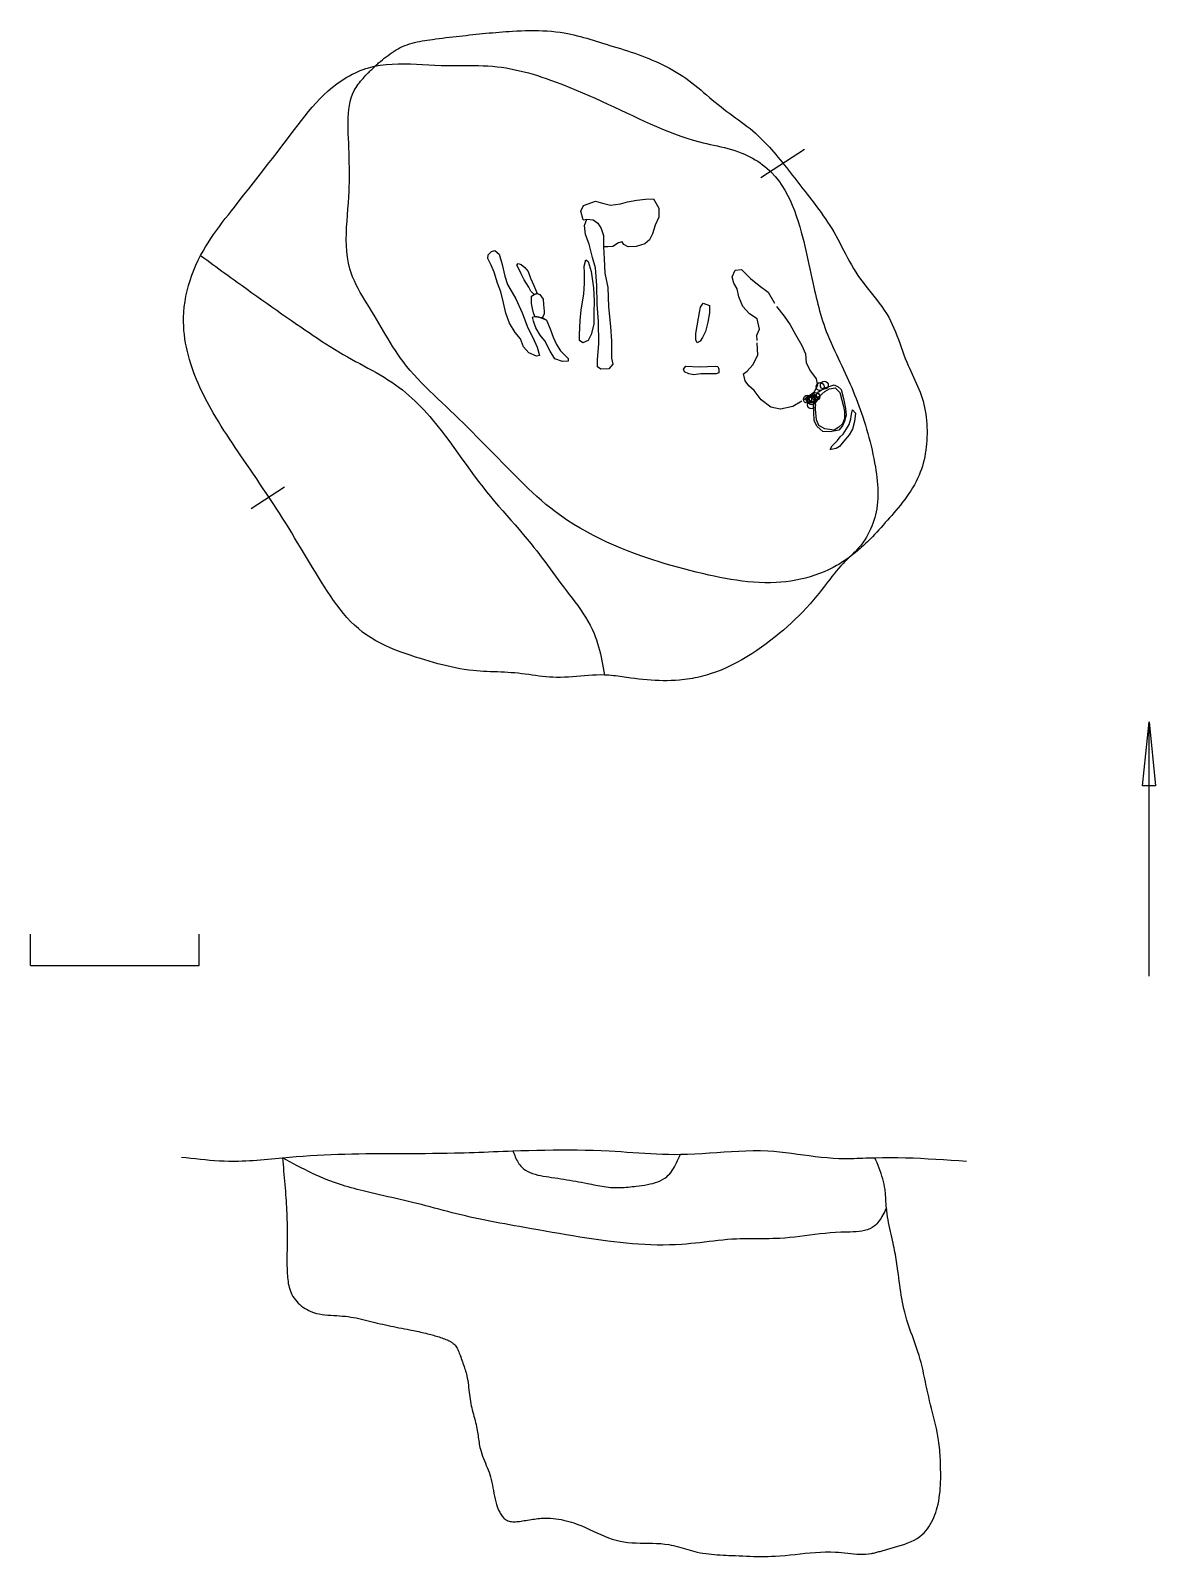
# Model space of a CAD drawing. Extents: x 15.3 to 60.1, y -17.3 to 43.4.
import ezdxf

# ---------------------------------------------------------------- set-up
doc = ezdxf.new("R2010")
doc.units = 0
doc.linetypes.add('DASHED', pattern=[0.75, 0.5, -0.25])
doc.linetypes.add('HIDDEN', pattern=[0.375, 0.25, -0.125])
doc.layers.add('LAYER1', color=7, linetype='CONTINUOUS')

msp = doc.modelspace()

# ---------------------------------------------------------------- linework, layer by layer
at = {"layer": 'LAYER1', "color": 7, "linetype": 'HIDDEN'}
msp.add_lwpolyline([(29.1952, 42.1458), (29.271, 42.2077), (29.3469, 42.2693), (29.423, 42.3303), (29.4997, 42.3903), (29.5769, 42.4491), (29.6549, 42.5062), (29.7337, 42.5615), (29.8136, 42.6145), (29.8947, 42.665), (29.9771, 42.7127), (30.061, 42.7571), (30.1465, 42.7981), (30.2395, 42.8377), (30.3344, 42.8733), (30.4309, 42.9052), (30.5288, 42.9338), (30.628, 42.9594), (30.7284, 42.9824), (30.8295, 43.0031), (30.9314, 43.0218), (31.0339, 43.0388), (31.1366, 43.0546), (31.2395, 43.0693), (31.3424, 43.0835), (31.4772, 43.1015), (31.6116, 43.1191), (31.7458, 43.1362), (31.8796, 43.1529), (32.0133, 43.1692), (32.1467, 43.1851), (32.28, 43.2006), (32.4133, 43.2158), (32.5464, 43.2307), (32.6796, 43.2453), (32.8127, 43.2596), (32.946, 43.2737), (33.0766, 43.2873), (33.2074, 43.3007), (33.3383, 43.3137), (33.4693, 43.3264), (33.6004, 43.3387), (33.7317, 43.3505), (33.8631, 43.3619), (33.9946, 43.3727), (34.1263, 43.3829), (34.2582, 43.3925), (34.3902, 43.4014), (34.5224, 43.4096), (34.6953, 43.4191), (34.8684, 43.4269), (35.0416, 43.4327), (35.2147, 43.4362), (35.3878, 43.4371), (35.5607, 43.435), (35.7332, 43.4296), (35.9054, 43.4206), (36.0771, 43.4076), (36.2481, 43.3904), (36.4185, 43.3685), (36.588, 43.3417), (36.7167, 43.3178), (36.8449, 43.2911), (36.9727, 43.262), (37.1, 43.2306), (37.227, 43.1973), (37.3538, 43.1624), (37.4802, 43.1261), (37.6064, 43.0887), (37.7325, 43.0505), (37.8584, 43.0118), (37.9843, 42.9729), (38.1101, 42.934), (38.2528, 42.8902), (38.3955, 42.8466), (38.538, 42.8031), (38.6805, 42.7593), (38.8227, 42.7152), (38.9647, 42.6704), (39.1064, 42.6248), (39.2477, 42.5781), (39.3887, 42.5302), (39.5292, 42.4808), (39.6693, 42.4297), (39.8088, 42.3768), (39.9505, 42.3207), (40.0914, 42.2622), (40.2314, 42.2015), (40.3704, 42.1383), (40.5081, 42.0725), (40.6445, 42.0042), (40.7794, 41.9331), (40.9126, 41.8593), (41.044, 41.7825), (41.1735, 41.7029), (41.3009, 41.6201), (41.426, 41.5342), (41.5476, 41.4461), (41.6672, 41.3552), (41.7851, 41.2621), (41.9017, 41.167), (42.0172, 41.0706), (42.1321, 40.9732), (42.2466, 40.8753), (42.3611, 40.7772), (42.4759, 40.6795), (42.5914, 40.5825), (42.7079, 40.4868), (42.8257, 40.3927), (42.9398, 40.3046), (43.055, 40.218), (43.171, 40.1325), (43.2876, 40.0477), (43.4044, 39.9632), (43.521, 39.8785), (43.6371, 39.7934), (43.7523, 39.7074), (43.8664, 39.6201), (43.979, 39.5311), (44.0897, 39.4399), (44.1983, 39.3463), (44.2948, 39.2588), (44.3893, 39.1691), (44.4821, 39.0774), (44.5732, 38.9839), (44.6627, 38.8886), (44.7509, 38.792), (44.8378, 38.694), (44.9236, 38.5949), (45.0084, 38.4949), (45.0923, 38.3941), (45.1756, 38.2928), (45.2583, 38.1912), (45.3426, 38.0868), (45.4264, 37.9822), (45.5099, 37.8774), (45.593, 37.7724), (45.6759, 37.6673), (45.7585, 37.562), (45.8408, 37.4566), (45.9229, 37.351), (46.0049, 37.2453), (46.0868, 37.1394), (46.1686, 37.0334), (46.2503, 36.9273), (46.3441, 36.8054), (46.4376, 36.6832), (46.5306, 36.5606), (46.623, 36.4375), (46.7144, 36.3137), (46.8048, 36.1892), (46.8937, 36.0637), (46.9811, 35.9373), (47.0667, 35.8097), (47.1502, 35.6809), (47.2315, 35.5506), (47.3103, 35.4189), (47.3925, 35.275), (47.4721, 35.1296), (47.5499, 34.9831), (47.6266, 34.8358), (47.7027, 34.6883), (47.7789, 34.5408), (47.8558, 34.3938), (47.9342, 34.2476), (48.0147, 34.1027), (48.098, 33.9594), (48.1846, 33.8182), (48.2752, 33.6794), (48.3738, 33.5384), (48.4763, 33.4), (48.5819, 33.2633), (48.6894, 33.128), (48.7979, 32.9934), (48.9063, 32.8588), (49.0137, 32.7239), (49.1189, 32.5878), (49.221, 32.4501), (49.3189, 32.3102), (49.4117, 32.1675), (49.4983, 32.0214), (49.5733, 31.8809), (49.6427, 31.7373), (49.7075, 31.5911), (49.7685, 31.4426), (49.8265, 31.2924), (49.8823, 31.1409), (49.9367, 30.9884), (49.9907, 30.8355), (50.0451, 30.6825), (50.1006, 30.5299), (50.1581, 30.3781), (50.2185, 30.2276), (50.2695, 30.1078), (50.3223, 29.9889), (50.3764, 29.8706), (50.4312, 29.7528), (50.4862, 29.6352), (50.5409, 29.5176), (50.5946, 29.3999), (50.6468, 29.2817), (50.6971, 29.1629), (50.7447, 29.0433), (50.7892, 28.9226), (50.8301, 28.8007), (50.867, 28.6766), (50.8997, 28.5512), (50.9284, 28.4246), (50.9531, 28.2969), (50.974, 28.1683), (50.9911, 28.0387), (51.0045, 27.9085), (51.0144, 27.7777), (51.0208, 27.6465), (51.0239, 27.515), (51.0237, 27.3832), (51.0203, 27.2514), (51.014, 27.1203), (51.0044, 26.9894), (50.9916, 26.859), (50.9754, 26.7291), (50.9557, 26.5999), (50.9323, 26.4716), (50.9051, 26.3443), (50.874, 26.2183), (50.8388, 26.0936), (50.7995, 25.9704), (50.7558, 25.849), (50.7078, 25.7294), (50.6509, 25.6025), (50.589, 25.4778), (50.5226, 25.3553), (50.452, 25.2348), (50.3777, 25.1161), (50.3, 24.9993), (50.2192, 24.8842), (50.1358, 24.7706), (50.0502, 24.6584), (49.9627, 24.5476), (49.8737, 24.4381), (49.7837, 24.3296), (49.7008, 24.2315), (49.6174, 24.1342), (49.5335, 24.0376), (49.4492, 23.9417), (49.3645, 23.8463), (49.2794, 23.7513), (49.194, 23.6568), (49.1084, 23.5626), (49.0226, 23.4688), (48.9366, 23.3751), (48.8505, 23.2815), (48.7644, 23.1881)], dxfattribs=at)
at = {"layer": 'LAYER1', "color": 7, "linetype": 'CONTINUOUS'}
for points in [[(48.4791, 23.0658), (48.4231, 22.9895), (48.3639, 22.9154), (48.302, 22.843), (48.2377, 22.7721), (48.1716, 22.7023), (48.104, 22.6335), (48.0353, 22.5653), (47.966, 22.4974), (47.8964, 22.4295), (47.8271, 22.3614), (47.7585, 22.2927), (47.6908, 22.2232), (47.5959, 22.1213), (47.5036, 22.0173), (47.4137, 21.9116), (47.3257, 21.8045), (47.2392, 21.6963), (47.1539, 21.5872), (47.0693, 21.4776), (46.9851, 21.3678), (46.9009, 21.258), (46.8163, 21.1486), (46.731, 21.0399), (46.6444, 20.9322), (46.5089, 20.7694), (46.3699, 20.6096), (46.2275, 20.4527), (46.0817, 20.2986), (45.9328, 20.1474), (45.7808, 19.999), (45.6257, 19.8533), (45.4679, 19.7104), (45.3072, 19.5702), (45.1439, 19.4327), (44.9781, 19.2978), (44.8098, 19.1655), (44.6243, 19.0247), (44.436, 18.8875), (44.2448, 18.7543), (44.0508, 18.6257), (43.8539, 18.5021), (43.654, 18.384), (43.4512, 18.272), (43.2453, 18.1665), (43.0364, 18.0681), (42.8244, 17.9772), (42.6092, 17.8944), (42.3908, 17.8201), (42.2914, 17.7896), (42.1914, 17.7609), (42.0908, 17.734), (41.9896, 17.709), (41.8881, 17.6858), (41.786, 17.6645), (41.6837, 17.645), (41.581, 17.6274), (41.478, 17.6117), (41.3747, 17.5978), (41.2713, 17.5857), (41.1678, 17.5755), (41.0072, 17.5634), (40.8465, 17.5555), (40.6856, 17.5515), (40.5246, 17.5514), (40.3636, 17.5547), (40.2025, 17.5614), (40.0414, 17.5711), (39.8805, 17.5836), (39.7196, 17.5987), (39.5589, 17.6161), (39.3983, 17.6356), (39.238, 17.6571), (39.1507, 17.6694), (39.0634, 17.682), (38.9762, 17.6948), (38.8891, 17.7074), (38.8019, 17.7196), (38.7148, 17.7314), (38.6277, 17.7424), (38.5406, 17.7524), (38.4534, 17.7614), (38.3662, 17.769), (38.2789, 17.7751), (38.1916, 17.7794), (38.0324, 17.7825), (37.873, 17.7801), (37.7134, 17.7734), (37.5536, 17.7633), (37.3937, 17.7508), (37.2338, 17.737), (37.0739, 17.7229), (36.914, 17.7096), (36.7542, 17.698), (36.5944, 17.6893), (36.4348, 17.6843), (36.2755, 17.6842), (36.1371, 17.6887), (35.9989, 17.697), (35.8608, 17.7085), (35.7228, 17.7227), (35.5848, 17.739), (35.4469, 17.7567), (35.3089, 17.7753), (35.1709, 17.7943), (35.0327, 17.8129), (34.8945, 17.8306), (34.7561, 17.8468), (34.6175, 17.8609), (34.4793, 17.8725), (34.3409, 17.8819), (34.2024, 17.8895), (34.0638, 17.8959), (33.9252, 17.9014), (33.7867, 17.9066), (33.6483, 17.9119), (33.51, 17.9178), (33.372, 17.9247), (33.2342, 17.933), (33.0967, 17.9433), (32.9596, 17.956), (32.7829, 17.9765), (32.607, 18.0015), (32.4316, 18.0307), (32.2566, 18.0637), (32.0821, 18.1003), (31.908, 18.1402), (31.7342, 18.1831), (31.5605, 18.2287), (31.387, 18.2766), (31.2136, 18.3266), (31.0402, 18.3784), (30.8667, 18.4317), (30.6612, 18.4964), (30.4561, 18.5635), (30.252, 18.6334), (30.0495, 18.7067), (29.8491, 18.7842), (29.6515, 18.8663), (29.4572, 18.9538), (29.2669, 19.0471), (29.0811, 19.147), (28.9003, 19.2539), (28.7253, 19.3686), (28.5565, 19.4917), (28.3927, 19.6248), (28.2356, 19.7664), (28.0845, 19.9155), (27.9391, 20.0715), (27.7989, 20.2336), (27.6634, 20.4011), (27.5323, 20.5731), (27.405, 20.749), (27.2812, 20.928), (27.1603, 21.1092), (27.042, 21.2921), (26.9257, 21.4758), (26.803, 21.6726), (26.682, 21.8695), (26.5622, 22.0664), (26.4435, 22.2631), (26.3256, 22.4597), (26.2081, 22.6561), (26.0909, 22.8522), (25.9737, 23.048), (25.8561, 23.2434), (25.738, 23.4383), (25.6189, 23.6328), (25.4988, 23.8268), (25.3749, 24.024), (25.2497, 24.2205), (25.1232, 24.4166), (24.9956, 24.6122), (24.8671, 24.8073), (24.7376, 25.002), (24.6075, 25.1963), (24.4767, 25.3904), (24.3454, 25.5841), (24.2137, 25.7777), (24.0817, 25.971), (23.9496, 26.1642), (23.8343, 26.3327), (23.7192, 26.5013), (23.6044, 26.67), (23.4901, 26.839), (23.3766, 27.0084), (23.264, 27.1783), (23.1525, 27.349), (23.0422, 27.5204), (22.9335, 27.6927), (22.8263, 27.866), (22.721, 28.0405), (22.6178, 28.2163), (22.5357, 28.3597), (22.4553, 28.5041), (22.3766, 28.6495), (22.2999, 28.7959), (22.2253, 28.9434), (22.1529, 29.0921), (22.083, 29.2419), (22.0156, 29.3929), (21.951, 29.5452), (21.8893, 29.6988), (21.8306, 29.8538), (21.7752, 30.0101), (21.7221, 30.1714), (21.6727, 30.3341), (21.6273, 30.498), (21.5861, 30.663), (21.5494, 30.829), (21.5173, 30.9959), (21.4902, 31.1634), (21.4681, 31.3316), (21.4514, 31.5003), (21.4402, 31.6693), (21.4348, 31.8385), (21.4354, 32.0078), (21.4451, 32.2221), (21.4643, 32.4359), (21.4929, 32.649), (21.5305, 32.8611), (21.5767, 33.0719), (21.6313, 33.2809), (21.6939, 33.4879), (21.7641, 33.6925), (21.8416, 33.8945), (21.9262, 34.0935), (22.0174, 34.2892), (22.1149, 34.4812), (22.2097, 34.6539), (22.309, 34.8235), (22.4125, 34.9903), (22.5198, 35.1546), (22.6303, 35.3166), (22.7438, 35.4766), (22.8596, 35.635), (22.9775, 35.7919), (23.097, 35.9477), (23.2175, 36.1026), (23.3388, 36.2569), (23.4603, 36.4109), (23.6502, 36.6517), (23.8397, 36.8924), (24.0288, 37.1332), (24.2175, 37.3742), (24.4059, 37.6154), (24.5939, 37.8569), (24.7816, 38.099), (24.969, 38.3415), (25.1562, 38.5847), (25.3431, 38.8287), (25.5298, 39.0734), (25.7162, 39.3191), (25.8532, 39.5001), (25.9906, 39.6809), (26.1293, 39.8607), (26.2698, 40.0389), (26.4127, 40.2148), (26.5588, 40.3875), (26.7087, 40.5563), (26.863, 40.7205), (27.0224, 40.8794), (27.1874, 41.0323), (27.3588, 41.1783), (27.5373, 41.3168), (27.6337, 41.3861), (27.7321, 41.453), (27.8324, 41.5173), (27.9345, 41.5789), (28.0382, 41.6376), (28.1435, 41.6933), (28.2502, 41.7458), (28.3582, 41.795), (28.4674, 41.8407), (28.5777, 41.8828), (28.6889, 41.9211), (28.8011, 41.9555), (29.0317, 42.0133), (29.2651, 42.056), (29.501, 42.0855), (29.739, 42.1035), (29.9789, 42.1118), (30.2203, 42.1122), (30.4628, 42.1066), (30.7063, 42.0967), (30.9502, 42.0844), (31.1944, 42.0714), (31.4385, 42.0595), (31.6821, 42.0507), (31.8701, 42.0467), (32.0576, 42.0449), (32.2447, 42.0446), (32.4314, 42.0451), (32.6176, 42.0457), (32.8035, 42.0458), (32.989, 42.0446), (33.1741, 42.0415), (33.3588, 42.0358), (33.5432, 42.0268)], [(48.7644, 23.1881), (48.707, 23.1342), (48.6495, 23.0804), (48.5919, 23.0268), (48.5341, 22.9734), (48.4761, 22.9203), (48.4177, 22.8675), (48.359, 22.8152), (48.2999, 22.7634), (48.2402, 22.7122), (48.18, 22.6617), (48.1192, 22.6119), (48.0578, 22.563), (47.9969, 22.5159), (47.9353, 22.4697), (47.8731, 22.4243), (47.8101, 22.3799), (47.7465, 22.3365), (47.6823, 22.294), (47.6173, 22.2524), (47.5518, 22.2119), (47.4855, 22.1724), (47.4187, 22.1339), (47.3512, 22.0965), (47.2832, 22.0601), (47.1075, 21.9727), (46.9282, 21.8924), (46.7457, 21.819), (46.5603, 21.7526), (46.3723, 21.693), (46.1821, 21.6402), (45.9901, 21.5941), (45.7965, 21.5547), (45.6017, 21.5219), (45.4061, 21.4955), (45.21, 21.4757), (45.0137, 21.4622), (44.7885, 21.4544), (44.5636, 21.4544), (44.339, 21.4616), (44.1147, 21.4755), (43.8907, 21.4955), (43.6672, 21.5211), (43.4441, 21.5517), (43.2215, 21.5868), (42.9994, 21.6259), (42.7778, 21.6683), (42.5569, 21.7136), (42.3365, 21.7612), (42.0861, 21.8176), (41.8365, 21.8765), (41.5878, 21.9378), (41.3399, 22.0016), (41.0929, 22.0682), (40.8467, 22.1375), (40.6013, 22.2097), (40.3569, 22.2849), (40.1132, 22.3631), (39.8705, 22.4445), (39.6286, 22.5292), (39.3875, 22.6173), (39.109, 22.7239), (38.8321, 22.8353), (38.5571, 22.952), (38.2844, 23.0741), (38.0145, 23.2018), (37.7477, 23.3355), (37.4844, 23.4753), (37.225, 23.6215), (36.97, 23.7743), (36.7196, 23.9341), (36.4744, 24.101), (36.2347, 24.2753), (36.0454, 24.4214), (35.8596, 24.572), (35.6771, 24.7268), (35.4975, 24.8852), (35.3204, 25.0469), (35.1457, 25.2113), (34.973, 25.3781), (34.8019, 25.5468), (34.6322, 25.717), (34.4636, 25.8883), (34.2957, 26.0601), (34.1283, 26.2322), (33.9572, 26.4079), (33.7862, 26.5834), (33.615, 26.7584), (33.4436, 26.9331), (33.2719, 27.1074), (33.0996, 27.2811), (32.9268, 27.4544), (32.7532, 27.6271), (32.5788, 27.7992), (32.4034, 27.9706), (32.2268, 28.1414), (32.049, 28.3114), (31.8847, 28.467), (31.7198, 28.6223), (31.5549, 28.7779), (31.3908, 28.934), (31.2279, 29.0912), (31.0668, 29.2498), (30.9082, 29.4102), (30.7528, 29.5729), (30.601, 29.7383), (30.4534, 29.9068), (30.3108, 30.0788), (30.1737, 30.2547), (30.0673, 30.3998), (29.9644, 30.5474), (29.8644, 30.6973), (29.767, 30.8491), (29.6716, 31.0028), (29.5777, 31.1578), (29.4848, 31.314), (29.3925, 31.4711), (29.3002, 31.6289), (29.2074, 31.7869), (29.1137, 31.945), (29.0185, 32.103), (28.9259, 32.2537), (28.8325, 32.4041), (28.7391, 32.5546), (28.6468, 32.7054), (28.5563, 32.8568), (28.4687, 33.0089), (28.3848, 33.162), (28.3056, 33.3163), (28.2319, 33.4722), (28.1648, 33.6298), (28.1051, 33.7893), (28.0537, 33.9511), (27.9976, 34.1776), (27.9572, 34.4082), (27.9306, 34.6423), (27.9161, 34.8795), (27.9118, 35.1191), (27.9158, 35.3606), (27.9263, 35.6035), (27.9416, 35.8471), (27.9597, 36.091), (27.9788, 36.3346), (27.9972, 36.5773), (28.0129, 36.8186), (28.0227, 37.0139), (28.0298, 37.2082), (28.0343, 37.4018), (28.0366, 37.5949), (28.0368, 37.7877), (28.0352, 37.9807), (28.0319, 38.174), (28.0273, 38.368), (28.0215, 38.5629), (28.0147, 38.7591), (28.0073, 38.9567), (27.9993, 39.156), (27.9928, 39.3197), (27.9872, 39.4842), (27.9837, 39.6489), (27.9834, 39.8132), (27.9874, 39.9766), (27.9968, 40.1384), (28.0128, 40.2982), (28.0365, 40.4552), (28.0689, 40.609), (28.1113, 40.7589), (28.1647, 40.9045), (28.2303, 41.045), (28.2658, 41.1096), (28.3041, 41.1729), (28.3449, 41.2352), (28.388, 41.2963), (28.4331, 41.3564), (28.48, 41.4155), (28.5286, 41.4736), (28.5785, 41.5308), (28.6296, 41.5872), (28.6816, 41.6428), (28.7343, 41.6976), (28.7875, 41.7517), (28.8211, 41.7854), (28.8549, 41.819), (28.8887, 41.8523), (28.9226, 41.8854), (28.9565, 41.9183), (28.9905, 41.9511), (29.0245, 41.9837), (29.0586, 42.0163), (29.0927, 42.0487), (29.1269, 42.0811), (29.161, 42.1135), (29.1952, 42.1458)], [(33.5432, 42.0268), (33.7272, 42.0139), (33.9108, 41.9963), (34.0916, 41.9739), (34.2721, 41.9466), (34.4521, 41.9147), (34.6316, 41.8785), (34.8106, 41.8382), (34.989, 41.7941), (35.1668, 41.7466), (35.3439, 41.6958), (35.5203, 41.6421), (35.6959, 41.5858), (35.8706, 41.5271), (36.0444, 41.4663), (36.3027, 41.372), (36.559, 41.274), (36.8136, 41.1726), (37.0667, 41.0681), (37.3185, 40.961), (37.5692, 40.8514), (37.819, 40.7397), (38.068, 40.6263), (38.3166, 40.5115), (38.5649, 40.3955), (38.8131, 40.2788), (39.0614, 40.1617), (39.298, 40.0501), (39.5351, 39.9391), (39.7728, 39.8293), (40.0113, 39.7215), (40.2508, 39.6161), (40.4915, 39.514), (40.7334, 39.4158), (40.9769, 39.3222), (41.2221, 39.2338), (41.4692, 39.1513), (41.7183, 39.0753), (41.9696, 39.0066), (42.1106, 38.9715), (42.2522, 38.9382), (42.3941, 38.9061), (42.5362, 38.8744), (42.6783, 38.8425), (42.8201, 38.8098), (42.9614, 38.7755), (43.1021, 38.739), (43.242, 38.6997), (43.3809, 38.6569), (43.5185, 38.6099), (43.6547, 38.5581), (43.7639, 38.5121), (43.8718, 38.4626), (43.9783, 38.4096), (44.0831, 38.3532), (44.186, 38.2933), (44.2869, 38.2301), (44.3854, 38.1636), (44.4815, 38.0938), (44.5749, 38.0209), (44.6654, 37.9448), (44.7529, 37.8657), (44.837, 37.7835), (44.9858, 37.6211), (45.1231, 37.4492), (45.2495, 37.2686), (45.3658, 37.0803), (45.4727, 36.8851), (45.5709, 36.684), (45.6612, 36.478), (45.7443, 36.2679), (45.8209, 36.0546), (45.8918, 35.8392), (45.9577, 35.6224), (46.0193, 35.4053), (46.0685, 35.222), (46.1155, 35.0391), (46.1605, 34.8565), (46.2038, 34.6741), (46.2457, 34.4919), (46.2864, 34.3099), (46.3263, 34.1279), (46.3655, 33.9459), (46.4045, 33.7639), (46.4434, 33.5819), (46.4825, 33.3997), (46.5221, 33.2173), (46.552, 33.0822), (46.5824, 32.9471), (46.6136, 32.812), (46.6457, 32.6771), (46.679, 32.5424), (46.7135, 32.408), (46.7495, 32.2741), (46.7871, 32.1406), (46.8265, 32.0078), (46.8678, 31.8756), (46.9112, 31.7442), (46.957, 31.6137), (47.0151, 31.4582), (47.0763, 31.304), (47.1403, 31.1508), (47.2066, 30.9985), (47.2748, 30.8469), (47.3446, 30.6959), (47.4155, 30.5453), (47.4871, 30.395), (47.5589, 30.2447), (47.6307, 30.0943), (47.702, 29.9437), (47.7724, 29.7927), (47.8373, 29.6505), (47.901, 29.5077), (47.9634, 29.3645), (48.0247, 29.2208), (48.0846, 29.0765), (48.1432, 28.9318), (48.2005, 28.7866), (48.2564, 28.6409), (48.3108, 28.4947), (48.3639, 28.348), (48.4154, 28.2008), (48.4655, 28.0532), (48.5187, 27.8902), (48.5701, 27.7266), (48.6196, 27.5624), (48.667, 27.3976), (48.7123, 27.2322), (48.7556, 27.0661), (48.7967, 26.8994), (48.8356, 26.732), (48.8723, 26.5639), (48.9066, 26.3952), (48.9387, 26.2257), (48.9683, 26.0555), (48.9903, 25.918), (49.0103, 25.7801), (49.0281, 25.6418), (49.0431, 25.5034), (49.0551, 25.3648), (49.0637, 25.2261), (49.0685, 25.0875), (49.0691, 24.949), (49.0652, 24.8106), (49.0564, 24.6726), (49.0423, 24.5349), (49.0226, 24.3976), (49.0008, 24.279), (48.9745, 24.161), (48.9438, 24.0439), (48.9087, 23.9278), (48.8694, 23.8131), (48.8258, 23.6999), (48.7781, 23.5884), (48.7263, 23.479), (48.6704, 23.3718), (48.6106, 23.267), (48.5468, 23.1649), (48.4791, 23.0658)], [(22.1149, 34.4812), (22.2359, 34.3926), (22.3569, 34.304), (22.4779, 34.2154), (22.599, 34.1269), (22.7201, 34.0384), (22.8412, 33.95), (22.9623, 33.8616), (23.0835, 33.7734), (23.2048, 33.6852), (23.3261, 33.597), (23.4475, 33.5091), (23.569, 33.4212), (23.7648, 33.28), (23.9607, 33.1392), (24.1569, 32.9987), (24.3533, 32.8585), (24.55, 32.7187), (24.7469, 32.5793), (24.9441, 32.4401), (25.1415, 32.3013), (25.3392, 32.1629), (25.5371, 32.0248), (25.7352, 31.887), (25.9337, 31.7496), (26.0989, 31.6356), (26.2645, 31.522), (26.4304, 31.409), (26.5968, 31.2967), (26.7638, 31.1854), (26.9315, 31.0751), (27.1001, 30.966), (27.2695, 30.8583), (27.44, 30.7522), (27.6116, 30.6479), (27.7844, 30.5454), (27.9585, 30.445), (28.12, 30.3545), (28.2823, 30.2653), (28.4451, 30.1769), (28.6081, 30.0889), (28.7709, 30.0006), (28.9331, 29.9115), (29.0944, 29.8211), (29.2544, 29.7288), (29.4128, 29.6342), (29.5692, 29.5366), (29.7233, 29.4356), (29.8747, 29.3307), (30.01, 29.2312), (30.1427, 29.1283), (30.2731, 29.0219), (30.401, 28.9124), (30.5265, 28.7999), (30.6497, 28.6846), (30.7707, 28.5666), (30.8894, 28.4463), (31.0058, 28.3237), (31.1201, 28.1991), (31.2323, 28.0726), (31.3424, 27.9445), (31.5202, 27.7293), (31.6931, 27.5106), (31.8622, 27.2892), (32.028, 27.0655), (32.1916, 26.8401), (32.3536, 26.6137), (32.515, 26.3869), (32.6765, 26.1603), (32.8389, 25.9344), (33.0031, 25.7099), (33.1699, 25.4873), (33.3401, 25.2673), (33.4952, 25.0736), (33.6532, 24.8821), (33.8134, 24.6923), (33.9754, 24.5038), (34.1386, 24.3163), (34.3025, 24.1294), (34.4665, 23.9426), (34.6301, 23.7557), (34.7928, 23.5681), (34.954, 23.3795), (35.1132, 23.1896), (35.2698, 22.9978), (35.3808, 22.8585), (35.4903, 22.7182), (35.5987, 22.577), (35.7062, 22.4351), (35.8131, 22.2925), (35.9194, 22.1493), (36.0256, 22.0057), (36.1317, 21.8618), (36.2381, 21.7177), (36.3449, 21.5736), (36.4524, 21.4295), (36.5608, 21.2855), (36.6736, 21.1375), (36.7867, 20.9894), (36.8995, 20.8409), (37.0112, 20.6919), (37.121, 20.5418), (37.228, 20.3904), (37.3317, 20.2375), (37.431, 20.0826), (37.5253, 19.9254), (37.6139, 19.7657), (37.6958, 19.6031), (37.7703, 19.4373), (37.8226, 19.3066), (37.8704, 19.1739), (37.9142, 19.0394), (37.9542, 18.9034), (37.991, 18.766), (38.025, 18.6273), (38.0565, 18.4876), (38.086, 18.347), (38.1138, 18.2057), (38.1404, 18.0639), (38.1662, 17.9217), (38.1916, 17.7794)], [(59.6056, 13.3619), (59.8606, 15.9119), (60.1156, 13.3619), (59.6056, 13.3619)], [(59.8606, 5.7954), (59.8606, 15.9119)], [(15.3447, 6.2158), (15.3447, 7.4599)], [(22.058, 6.2158), (22.058, 7.4599)], [(15.3447, 6.2158), (22.058, 6.2158)], [(21.3501, -1.4092), (21.539, -1.431), (21.7279, -1.4525), (21.9168, -1.4733), (22.1056, -1.493), (22.2945, -1.5113), (22.4834, -1.5279), (22.6722, -1.5424), (22.8611, -1.5544), (23.0499, -1.5636), (23.2387, -1.5697), (23.4275, -1.5723), (23.6163, -1.5711), (23.7624, -1.5673), (23.9085, -1.5613), (24.0546, -1.5533), (24.2007, -1.5436), (24.3469, -1.5325), (24.493, -1.5201), (24.6391, -1.5069), (24.7852, -1.493), (24.9313, -1.4787), (25.0775, -1.4643), (25.2237, -1.45), (25.3698, -1.4362), (25.646, -1.4118), (25.9223, -1.3897), (26.1986, -1.3699), (26.475, -1.3521), (26.7515, -1.3364), (27.028, -1.3226), (27.3046, -1.3106), (27.5812, -1.3004), (27.8579, -1.2917), (28.1346, -1.2845), (28.4113, -1.2788), (28.6881, -1.2743), (28.9826, -1.2709), (29.2771, -1.2685), (29.5716, -1.2669), (29.8662, -1.266), (30.1607, -1.2653), (30.4553, -1.2647), (30.7498, -1.2639), (31.0444, -1.2626), (31.3389, -1.2605), (31.6334, -1.2575), (31.9278, -1.2532), (32.2222, -1.2473), (32.4156, -1.2426), (32.6089, -1.2372), (32.8023, -1.2311), (32.9956, -1.2246), (33.1889, -1.2178), (33.3822, -1.2106), (33.5755, -1.2032), (33.7689, -1.1957), (33.9622, -1.1881), (34.1556, -1.1807), (34.3489, -1.1734), (34.5423, -1.1664), (34.8615, -1.1556), (35.1808, -1.1461), (35.5, -1.1379), (35.8194, -1.1315), (36.1387, -1.1269), (36.458, -1.1244), (36.7774, -1.1243), (37.0966, -1.1267), (37.4159, -1.1319), (37.7351, -1.1401), (38.0542, -1.1515), (38.3732, -1.1664), (38.6093, -1.1797), (38.8453, -1.1944), (39.0813, -1.2101), (39.3173, -1.2261), (39.5533, -1.242), (39.7893, -1.2571), (40.0253, -1.2709), (40.2613, -1.2829), (40.4974, -1.2924), (40.7335, -1.2991), (40.9696, -1.3022), (41.2059, -1.3013), (41.4961, -1.2942), (41.7864, -1.2816), (42.0767, -1.265), (42.3671, -1.2456), (42.6574, -1.2251), (42.9477, -1.2047), (43.2379, -1.186), (43.5279, -1.1703), (43.8178, -1.159), (44.1074, -1.1537), (44.3969, -1.1557), (44.686, -1.1664), (44.9222, -1.1823), (45.1583, -1.2039), (45.3942, -1.2298), (45.6301, -1.259), (45.8659, -1.2901), (46.1017, -1.3221), (46.3375, -1.3536), (46.5734, -1.3835), (46.8094, -1.4107), (47.0456, -1.4338), (47.282, -1.4517), (47.5187, -1.4631), (47.6376, -1.4662), (47.7566, -1.4675), (47.8757, -1.4674), (47.9948, -1.466), (48.1139, -1.4635), (48.2331, -1.4603), (48.3523, -1.4564), (48.4715, -1.4522), (48.5908, -1.4479), (48.71, -1.4436), (48.8293, -1.4396), (48.9485, -1.4362), (49.2524, -1.4305), (49.5561, -1.4293), (49.8598, -1.4321), (50.1634, -1.4384), (50.4669, -1.448), (50.7704, -1.4604), (51.0738, -1.4752), (51.3772, -1.4919), (51.6806, -1.5103), (51.9839, -1.5299), (52.2872, -1.5503), (52.5905, -1.5711)], [(34.5423, -1.1664), (34.5659, -1.2266), (34.5897, -1.2866), (34.614, -1.3461), (34.639, -1.4048), (34.665, -1.4624), (34.6921, -1.5187), (34.7207, -1.5734), (34.7509, -1.6262), (34.783, -1.677), (34.8172, -1.7253), (34.8538, -1.7711), (34.893, -1.8139), (34.9661, -1.8797), (35.0467, -1.9372), (35.1338, -1.987), (35.2267, -2.0299), (35.3246, -2.0667), (35.4266, -2.0982), (35.532, -2.1251), (35.6398, -2.1483), (35.7494, -2.1684), (35.8598, -2.1863), (35.9703, -2.2028), (36.0801, -2.2185), (36.2052, -2.2367), (36.3285, -2.2551), (36.4501, -2.2736), (36.5703, -2.2925), (36.6894, -2.3117), (36.8075, -2.3314), (36.9249, -2.3515), (37.0419, -2.3721), (37.1587, -2.3934), (37.2754, -2.4153), (37.3924, -2.4379), (37.5099, -2.4613), (37.5922, -2.4781), (37.6748, -2.4951), (37.7576, -2.512), (37.8407, -2.5286), (37.924, -2.5447), (38.0074, -2.56), (38.0909, -2.5744), (38.1744, -2.5875), (38.2579, -2.5992), (38.3414, -2.6092), (38.4248, -2.6173), (38.5081, -2.6232), (38.5858, -2.6267), (38.6635, -2.6282), (38.7412, -2.6279), (38.8189, -2.626), (38.8968, -2.6225), (38.9749, -2.6178), (39.0533, -2.6118), (39.1321, -2.6048), (39.2113, -2.5969), (39.291, -2.5882), (39.3713, -2.579), (39.4523, -2.5693), (39.5622, -2.5556), (39.6727, -2.5407), (39.7832, -2.5241), (39.893, -2.505), (40.0014, -2.4829), (40.1079, -2.4572), (40.2116, -2.4272), (40.312, -2.3923), (40.4083, -2.3519), (40.4999, -2.3054), (40.5861, -2.2522), (40.6663, -2.1916), (40.7271, -2.1362), (40.7838, -2.0759), (40.8367, -2.0111), (40.8862, -1.9423), (40.9327, -1.87), (40.9766, -1.7945), (41.0183, -1.7164), (41.058, -1.6361), (41.0963, -1.5539), (41.1334, -1.4705), (41.1698, -1.3861), (41.2059, -1.3013)], [(25.3698, -1.4362), (25.3822, -1.5686), (25.3946, -1.7011), (25.4068, -1.8336), (25.4189, -1.9661), (25.4308, -2.0986), (25.4425, -2.2312), (25.4539, -2.3638), (25.4649, -2.4965), (25.4756, -2.6292), (25.4858, -2.762), (25.4955, -2.8949), (25.5047, -3.0279), (25.5128, -3.1516), (25.5203, -3.2753), (25.5272, -3.3991), (25.5336, -3.5229), (25.5393, -3.6467), (25.5443, -3.7705), (25.5486, -3.8942), (25.5522, -4.0179), (25.5551, -4.1415), (25.5571, -4.265), (25.5583, -4.3884), (25.5587, -4.5117), (25.5582, -4.6325), (25.557, -4.7532), (25.5555, -4.8738), (25.5537, -4.9945), (25.552, -5.1153), (25.5505, -5.2362), (25.5494, -5.3574), (25.549, -5.4788), (25.5495, -5.6006), (25.5512, -5.7227), (25.5541, -5.8453), (25.5587, -5.9685), (25.5626, -6.0479), (25.5675, -6.1274), (25.5738, -6.2067), (25.5819, -6.2858), (25.592, -6.3644), (25.6045, -6.4423), (25.6196, -6.5194), (25.6378, -6.5954), (25.6594, -6.6702), (25.6847, -6.7437), (25.7139, -6.8156), (25.7475, -6.8857), (25.789, -6.9594), (25.8356, -7.0306), (25.8869, -7.0991), (25.9426, -7.1647), (26.0023, -7.2273), (26.0657, -7.2865), (26.1324, -7.3421), (26.2021, -7.3941), (26.2743, -7.4421), (26.3487, -7.4859), (26.4251, -7.5253), (26.5029, -7.5602), (26.6115, -7.6004), (26.7221, -7.6326), (26.8343, -7.6579), (26.948, -7.6773), (27.0628, -7.692), (27.1786, -7.7029), (27.295, -7.7111), (27.4119, -7.7177), (27.5289, -7.7237), (27.6459, -7.7302), (27.7626, -7.7383), (27.8788, -7.749), (27.9865, -7.7621), (28.0936, -7.778), (28.2002, -7.7964), (28.3063, -7.817), (28.412, -7.8395), (28.5173, -7.8634), (28.6225, -7.8884), (28.7274, -7.9143), (28.8322, -7.9406), (28.937, -7.967), (29.0418, -7.9932), (29.1467, -8.0188), (29.254, -8.0441), (29.3614, -8.0685), (29.469, -8.0921), (29.5767, -8.1151), (29.6846, -8.1376), (29.7925, -8.1597), (29.9006, -8.1814), (30.0087, -8.2029), (30.1169, -8.2242), (30.2251, -8.2456), (30.3334, -8.267), (30.4417, -8.2886), (30.5118, -8.3027), (30.582, -8.317), (30.6521, -8.3315), (30.7221, -8.3463), (30.7921, -8.3613), (30.862, -8.3766), (30.9317, -8.3923), (31.0013, -8.4084), (31.0708, -8.4249), (31.1401, -8.4419), (31.2091, -8.4594), (31.278, -8.4774), (31.3326, -8.4922), (31.3872, -8.5074), (31.4415, -8.523), (31.4957, -8.5392), (31.5499, -8.556), (31.6038, -8.5733), (31.6577, -8.5913), (31.7114, -8.6101), (31.7651, -8.6296), (31.8186, -8.6499), (31.8721, -8.6711), (31.9255, -8.6932), (31.9471, -8.7025), (31.9687, -8.712), (31.9902, -8.7217), (32.0115, -8.7317), (32.0326, -8.7421), (32.0533, -8.7529), (32.0737, -8.7641), (32.0937, -8.7757), (32.1132, -8.7879), (32.1322, -8.8007), (32.1505, -8.8141), (32.1683, -8.8281), (32.2051, -8.8617), (32.2388, -8.8984), (32.2696, -8.938), (32.2978, -8.9801), (32.3237, -9.0243), (32.3476, -9.0704), (32.3698, -9.118), (32.3906, -9.1668), (32.4102, -9.2165), (32.4289, -9.2668), (32.4471, -9.3173), (32.465, -9.3677), (32.4881, -9.4321), (32.511, -9.4959), (32.5338, -9.5592), (32.5562, -9.6221), (32.5781, -9.6848), (32.5994, -9.7472), (32.62, -9.8095), (32.6398, -9.8718), (32.6586, -9.9342), (32.6763, -9.9969), (32.6927, -10.0598), (32.7078, -10.1231), (32.7267, -10.213), (32.7431, -10.3038), (32.7574, -10.3953), (32.7702, -10.4874), (32.7818, -10.58), (32.7928, -10.6728), (32.8035, -10.7659), (32.8145, -10.859), (32.8261, -10.952), (32.8389, -11.0447), (32.8533, -11.1372), (32.8697, -11.2291), (32.8869, -11.3132), (32.9057, -11.3967), (32.926, -11.48), (32.9474, -11.5629), (32.9694, -11.6457), (32.9917, -11.7284), (33.014, -11.8111), (33.0359, -11.8939), (33.057, -11.9768), (33.0771, -12.0599), (33.0957, -12.1434), (33.1125, -12.2273), (33.1244, -12.2947), (33.1353, -12.3623), (33.1453, -12.43), (33.1549, -12.4979), (33.1642, -12.5658), (33.1736, -12.6337), (33.1833, -12.7015), (33.1937, -12.7692), (33.205, -12.8366), (33.2175, -12.9037), (33.2315, -12.9704), (33.2474, -13.0367), (33.2736, -13.131), (33.3035, -13.2244), (33.3363, -13.317), (33.3713, -13.4091), (33.408, -13.5007), (33.4456, -13.5921), (33.4834, -13.6833), (33.5207, -13.7745), (33.557, -13.8659), (33.5914, -13.9577), (33.6233, -14.0499), (33.6521, -14.1428), (33.6808, -14.251), (33.7055, -14.3601), (33.7273, -14.47), (33.7473, -14.5804), (33.7666, -14.6913), (33.7864, -14.8023), (33.8076, -14.9135), (33.8315, -15.0245), (33.8592, -15.1354), (33.8917, -15.2458), (33.9302, -15.3556), (33.9758, -15.4647), (33.9952, -15.5059), (34.0159, -15.5468), (34.0379, -15.5869), (34.0611, -15.6261), (34.0858, -15.664), (34.1118, -15.7003), (34.1392, -15.7348), (34.1682, -15.7671), (34.1986, -15.797), (34.2306, -15.8242), (34.2643, -15.8484), (34.2995, -15.8694), (34.3439, -15.8899), (34.3905, -15.9057), (34.4391, -15.9172), (34.4892, -15.9248), (34.5408, -15.929), (34.5936, -15.9302), (34.6472, -15.9287), (34.7015, -15.925), (34.7561, -15.9195), (34.811, -15.9126), (34.8657, -15.9047), (34.92, -15.8963), (34.9906, -15.885), (35.0602, -15.8736), (35.1289, -15.8623), (35.197, -15.8512), (35.2644, -15.8404), (35.3314, -15.8302), (35.3979, -15.8207), (35.4643, -15.812), (35.5305, -15.8042), (35.5966, -15.7976), (35.6629, -15.7923), (35.7294, -15.7884), (35.8321, -15.7855), (35.9356, -15.7862), (36.0394, -15.7906), (36.1437, -15.7984), (36.248, -15.8097), (36.3524, -15.8243), (36.4567, -15.8421), (36.5606, -15.8631), (36.6641, -15.8872), (36.767, -15.9144), (36.8691, -15.9444), (36.9703, -15.9773), (37.1275, -16.0343), (37.2824, -16.0968), (37.4355, -16.1633), (37.5873, -16.2323), (37.7382, -16.3024), (37.8886, -16.3723), (38.0389, -16.4404), (38.1896, -16.5054), (38.3411, -16.5659), (38.4939, -16.6203), (38.6483, -16.6674), (38.8048, -16.7057), (38.9616, -16.7339), (39.1204, -16.7537), (39.2811, -16.7667), (39.4431, -16.7746), (39.6061, -16.7788), (39.7699, -16.781), (39.934, -16.7828), (40.0981, -16.7857), (40.2618, -16.7913), (40.4248, -16.8013), (40.5867, -16.8172), (40.7472, -16.8406), (40.843, -16.8588), (40.9382, -16.8798), (41.0329, -16.9031), (41.1273, -16.9283), (41.2214, -16.9548), (41.3153, -16.9822), (41.4092, -17.0099), (41.503, -17.0376), (41.597, -17.0646), (41.6911, -17.0906)], [(49.4071, -3.4325), (49.3732, -3.503), (49.3389, -3.573), (49.3041, -3.6423), (49.2685, -3.7103), (49.2318, -3.7766), (49.1937, -3.841), (49.154, -3.9028), (49.1124, -3.9618), (49.0687, -4.0175), (49.0224, -4.0696), (48.9735, -4.1175), (48.9215, -4.1609), (48.8356, -4.2184), (48.7428, -4.2653), (48.6438, -4.3029), (48.5393, -4.3323), (48.4302, -4.3545), (48.3172, -4.3707), (48.201, -4.382), (48.0825, -4.3895), (47.9623, -4.3943), (47.8413, -4.3976), (47.7201, -4.4003), (47.5996, -4.4037), (47.3842, -4.414), (47.1729, -4.4291), (46.9651, -4.4481), (46.7605, -4.4702), (46.5584, -4.4945), (46.3584, -4.5199), (46.1599, -4.5456), (45.9623, -4.5707), (45.7653, -4.5943), (45.5681, -4.6154), (45.3704, -4.6331), (45.1716, -4.6466), (45.03, -4.6531), (44.8877, -4.6574), (44.7447, -4.66), (44.6012, -4.6612), (44.4573, -4.6615), (44.313, -4.6614), (44.1684, -4.6611), (44.0237, -4.6612), (43.8789, -4.6621), (43.7341, -4.6641), (43.5895, -4.6678), (43.445, -4.6735), (43.2617, -4.6842), (43.0789, -4.6982), (42.8963, -4.715), (42.7141, -4.7339), (42.5322, -4.7544), (42.3503, -4.7758), (42.1687, -4.7975), (41.987, -4.8189), (41.8054, -4.8394), (41.6237, -4.8584), (41.4418, -4.8753), (41.2598, -4.8893), (41.0154, -4.9032), (40.7706, -4.9113), (40.5256, -4.914), (40.2803, -4.9117), (40.0348, -4.9048), (39.7893, -4.8935), (39.5438, -4.8783), (39.2984, -4.8594), (39.0532, -4.8373), (38.8082, -4.8122), (38.5635, -4.7844), (38.3192, -4.7545), (38.0408, -4.7179), (37.7629, -4.679), (37.4855, -4.638), (37.2086, -4.5953), (36.932, -4.5509), (36.6557, -4.5052), (36.3797, -4.4584), (36.1038, -4.4106), (35.8281, -4.3621), (35.5524, -4.3132), (35.2767, -4.2641), (35.001, -4.2149), (34.8047, -4.18), (34.6085, -4.1451), (34.4123, -4.1099), (34.2161, -4.0743), (34.02, -4.0382), (33.8241, -4.0014), (33.6284, -3.9637), (33.4329, -3.925), (33.2376, -3.885), (33.0427, -3.8437), (32.8481, -3.8009), (32.6539, -3.7563), (32.4778, -3.7143), (32.3021, -3.6709), (32.1266, -3.6265), (31.9513, -3.5812), (31.7761, -3.5354), (31.601, -3.4891), (31.426, -3.4427), (31.2509, -3.3964), (31.0758, -3.3504), (30.9006, -3.305), (30.7252, -3.2603), (30.5496, -3.2167), (30.3859, -3.1772), (30.222, -3.1385), (30.0579, -3.1006), (29.8937, -3.0631), (29.7294, -3.026), (29.5651, -2.9889), (29.4007, -2.9518), (29.2364, -2.9144), (29.0722, -2.8765), (28.908, -2.838), (28.744, -2.7986), (28.5802, -2.7581), (28.4614, -2.728), (28.3428, -2.6971), (28.2245, -2.6653), (28.1063, -2.6326), (27.9886, -2.5989), (27.8711, -2.5641), (27.7542, -2.5281), (27.6376, -2.4907), (27.5217, -2.452), (27.4062, -2.4117), (27.2915, -2.3699), (27.1774, -2.3264), (27.0219, -2.2639), (26.8677, -2.1984), (26.7146, -2.1301), (26.5626, -2.0593), (26.4115, -1.9862), (26.2612, -1.9113), (26.1116, -1.8346), (25.9625, -1.7566), (25.814, -1.6775), (25.6657, -1.5975), (25.5177, -1.517), (25.3698, -1.4362)], [(41.6911, -17.0906), (41.7855, -17.115), (41.8803, -17.1373), (41.9928, -17.1606), (42.1059, -17.1806), (42.2195, -17.1977), (42.3336, -17.2122), (42.4481, -17.2245), (42.5629, -17.2347), (42.6781, -17.2433), (42.7935, -17.2505), (42.9091, -17.2567), (43.0247, -17.2622), (43.1405, -17.2673), (43.2562, -17.2722), (43.4007, -17.2786), (43.545, -17.285), (43.6893, -17.2913), (43.8334, -17.2972), (43.9774, -17.3024), (44.1214, -17.3067), (44.2652, -17.3098), (44.4089, -17.3115), (44.5525, -17.3116), (44.6961, -17.3097), (44.8395, -17.3056), (44.9828, -17.2992), (45.1823, -17.286), (45.3817, -17.2689), (45.581, -17.2489), (45.7804, -17.2273), (45.9798, -17.2052), (46.1794, -17.1839), (46.3792, -17.1645), (46.5792, -17.1482), (46.7797, -17.1361), (46.9805, -17.1295), (47.1819, -17.1295), (47.3838, -17.1373), (47.5041, -17.146), (47.6246, -17.1569), (47.7451, -17.1691), (47.8655, -17.1819), (47.9857, -17.1941), (48.1057, -17.2051), (48.2252, -17.2137), (48.3443, -17.2192), (48.4627, -17.2206), (48.5805, -17.217), (48.6975, -17.2075), (48.8136, -17.1913), (48.8564, -17.1834), (48.8991, -17.1745), (48.9416, -17.1648), (48.9842, -17.1543), (49.0267, -17.1432), (49.0692, -17.1316), (49.1118, -17.1195), (49.1544, -17.1071), (49.1971, -17.0945), (49.24, -17.0818), (49.283, -17.069), (49.3262, -17.0564), (49.4606, -17.0183), (49.5961, -16.9811), (49.7321, -16.9438), (49.8677, -16.9053), (50.002, -16.8646), (50.1342, -16.8208), (50.2635, -16.7728), (50.389, -16.7197), (50.51, -16.6604), (50.6255, -16.594), (50.7348, -16.5195), (50.837, -16.4359), (50.9089, -16.3663), (50.9764, -16.2915), (51.0397, -16.2118), (51.0987, -16.1278), (51.1536, -16.04), (51.2045, -15.9488), (51.2514, -15.8546), (51.2945, -15.758), (51.3339, -15.6595), (51.3696, -15.5594), (51.4018, -15.4584), (51.4305, -15.3568), (51.4613, -15.2314), (51.4873, -15.106), (51.509, -14.9805), (51.5266, -14.8548), (51.5406, -14.7291), (51.5512, -14.6032), (51.5589, -14.4773), (51.564, -14.3512), (51.5668, -14.2251), (51.5677, -14.0988), (51.5671, -13.9725), (51.5654, -13.846), (51.5634, -13.749), (51.5608, -13.652), (51.5576, -13.5549), (51.5537, -13.4579), (51.5489, -13.361), (51.5432, -13.2641), (51.5364, -13.1673), (51.5286, -13.0707), (51.5196, -12.9742), (51.5092, -12.8779), (51.4976, -12.7818), (51.4844, -12.686), (51.4592, -12.5269), (51.4303, -12.3684), (51.3981, -12.2105), (51.3633, -12.0531), (51.3263, -11.896), (51.2877, -11.7391), (51.2481, -11.5824), (51.2079, -11.4257), (51.1678, -11.269), (51.1282, -11.1121), (51.0897, -10.955), (51.0528, -10.7975), (51.0282, -10.6871), (51.0044, -10.5766), (50.9812, -10.4659), (50.9583, -10.3552), (50.9354, -10.2446), (50.9123, -10.134), (50.8889, -10.0236), (50.8647, -9.9133), (50.8396, -9.8033), (50.8132, -9.6937), (50.7855, -9.5844), (50.756, -9.4756), (50.7095, -9.3168), (50.6596, -9.1589), (50.6069, -9.0017), (50.5523, -8.845), (50.4966, -8.6886), (50.4403, -8.5324), (50.3844, -8.3761), (50.3296, -8.2195), (50.2765, -8.0626), (50.226, -7.905), (50.1788, -7.7466), (50.1356, -7.5871), (50.1029, -7.4525), (50.0732, -7.3171), (50.0462, -7.1811), (50.0215, -7.0445), (49.9987, -6.9073), (49.9776, -6.7698), (49.9578, -6.632), (49.939, -6.494), (49.9207, -6.3558), (49.9026, -6.2176), (49.8844, -6.0795), (49.8658, -5.9415), (49.8528, -5.8487), (49.8394, -5.7561), (49.8256, -5.6635), (49.8114, -5.5711), (49.7966, -5.4788), (49.7814, -5.3865), (49.7655, -5.2944), (49.7491, -5.2024), (49.7321, -5.1105), (49.7144, -5.0187), (49.696, -4.927), (49.6769, -4.8354), (49.6516, -4.7189), (49.6255, -4.6026), (49.5989, -4.4863), (49.5723, -4.37), (49.5462, -4.2537), (49.5208, -4.1372), (49.4965, -4.0205), (49.4739, -3.9036), (49.4533, -3.7865), (49.435, -3.6689), (49.4195, -3.551), (49.4071, -3.4325), (49.4022, -3.3718), (49.3979, -3.311), (49.3942, -3.25), (49.3909, -3.1891), (49.3876, -3.1281), (49.3844, -3.0672), (49.3809, -3.0063), (49.377, -2.9456), (49.3725, -2.8849), (49.3671, -2.8245), (49.3608, -2.7642), (49.3532, -2.7041), (49.3359, -2.5954), (49.3143, -2.4874), (49.2888, -2.3802), (49.2598, -2.2737), (49.2277, -2.1677), (49.1929, -2.0622), (49.1557, -1.9572), (49.1166, -1.8526), (49.076, -1.7482), (49.0341, -1.6441), (48.9915, -1.5401), (48.9485, -1.4362)]]:
    msp.add_lwpolyline(points, dxfattribs=at)
at = {"layer": 'LAYER1', "color": 3, "linetype": 'CONTINUOUS'}
for points in [[(46.142, 38.7006), (44.4052, 37.5724)], [(25.4492, 25.2591), (24.1209, 24.3963)]]:
    msp.add_lwpolyline(points, dxfattribs=at)
at = {"layer": 'LAYER1', "color": 15, "linetype": 'DASHED'}
for points in [[(37.3342, 35.9016), (37.2414, 36.2416), (37.3574, 36.4734), (37.8287, 36.6434), (38.1069, 36.5584), (38.4315, 36.4812), (38.8256, 36.5353), (39.1038, 36.6203), (39.4747, 36.6898), (39.8147, 36.7207), (40.1393, 36.7362), (40.348, 36.3653), (40.348, 36.0021), (40.2011, 35.6852), (40.0929, 35.3452), (39.977, 35.1057), (39.7993, 34.9434), (39.4516, 34.8352), (39.1347, 34.8197), (38.957, 34.9202), (38.8874, 35.0284), (38.7483, 34.982), (38.5165, 34.8352), (38.3233, 34.8274), (38.1533, 34.8197)], [(43.6399, 33.9233), (43.9954, 33.5678), (44.3432, 33.2819), (44.7064, 33.0192), (45.0309, 32.4551), (45.34, 32.0687), (45.5719, 31.7209), (45.7882, 31.3345), (46.0432, 30.9018), (46.1901, 30.5695), (46.2133, 30.214), (46.391, 29.8817), (46.6151, 29.5649), (46.6615, 29.3022), (46.5224, 29.0317), (46.0432, 28.6762), (45.68, 28.4676), (45.1777, 28.3594), (44.8068, 28.4444), (44.4204, 28.7303), (44.1422, 29.1013), (43.9259, 29.2944), (43.7868, 29.4876), (43.7249, 29.7658), (43.864, 29.874), (44.0881, 30.129), (44.2891, 30.5077), (44.2582, 31.095), (44.2504, 31.3114), (44.3509, 31.5509), (44.2659, 31.9605), (43.9568, 32.1537), (43.694, 32.4473), (43.5318, 32.8337), (43.4699, 33.1583), (43.3386, 33.3824), (43.269, 33.6297), (43.3927, 33.8924), (43.6399, 33.9233)]]:
    msp.add_lwpolyline(points, dxfattribs=at)
at = {"layer": 'LAYER1', "color": 15, "linetype": 'CONTINUOUS'}
for points in [[(37.3342, 35.9016), (37.4887, 35.9248), (37.736, 35.9016), (37.9215, 35.7625), (38.0528, 35.5616), (38.1456, 35.2757), (38.1533, 34.8197), (38.1765, 34.3483), (38.2074, 33.7765), (38.3156, 33.2124), (38.3465, 32.4319), (38.4238, 31.6591), (38.4624, 31.0718), (38.4701, 30.3918), (38.5242, 30.1522), (38.362, 29.9745), (38.0374, 29.9513), (37.9138, 30.044), (37.906, 30.3222), (37.9601, 30.9791), (37.9447, 31.8523), (37.8906, 32.5478), (37.8828, 33.2819), (37.8287, 33.9929), (37.7128, 34.3947), (37.5815, 34.9356), (37.4269, 35.3143), (37.3883, 35.6698), (37.4887, 35.9248)], [(34.6604, 32.7564), (34.9154, 32.2), (35.1318, 31.605), (35.3327, 31.2109), (35.5105, 30.8322), (35.6032, 30.5), (35.4873, 30.469), (35.1782, 30.6081), (34.9695, 30.8477), (34.8459, 31.1645), (34.6295, 31.4195), (34.4054, 31.7905), (34.2586, 32.1846), (34.1736, 32.6019), (34.0654, 33.0346), (33.9263, 33.3824), (33.8026, 33.8229), (33.6713, 34.0933), (33.5476, 34.3638), (33.5554, 34.5106), (33.6867, 34.642), (33.8258, 34.6806), (33.9958, 34.5338), (34.1195, 34.1242), (34.2199, 33.6528), (34.3281, 33.3206), (34.6604, 32.7564)], [(35.5027, 32.9651), (35.3945, 32.9264), (35.2554, 33.0656), (35.1782, 33.2201), (34.9927, 33.5137), (34.8691, 33.7533), (34.7763, 33.9465), (34.699, 34.101), (34.7454, 34.1629), (34.8768, 34.1242), (35.0159, 34.0083), (35.1472, 33.846), (35.24, 33.5833), (35.3714, 33.2896), (35.5027, 32.9651)], [(37.4501, 34.3097), (37.5351, 34.2402), (37.651, 33.8383), (37.7515, 33.1969), (37.7824, 32.6792), (37.7669, 32.1923), (37.7669, 31.7441), (37.651, 31.3345), (37.5351, 31.1027), (37.3264, 31.0023), (37.1951, 31.1027), (37.1951, 31.3268), (37.226, 31.8987), (37.2569, 32.3237), (37.3651, 32.9419), (37.396, 33.3747), (37.3883, 33.7919), (37.3728, 34.0547), (37.4501, 34.3097)], [(35.8814, 31.9064), (35.58, 32.03), (35.41, 32.0532), (35.3636, 32.2), (35.325, 32.3701), (35.2863, 32.571), (35.2786, 32.7642), (35.2863, 32.8646), (35.3945, 32.9264), (35.5027, 32.9651), (35.6109, 32.9264), (35.75, 32.7487), (35.7655, 32.5246), (35.7886, 32.2696), (35.7886, 32.1614), (35.7268, 32.0146)], [(42.3649, 32.4937), (42.3649, 32.2), (42.2953, 31.8291), (42.2103, 31.4582), (42.0944, 31.2109), (41.994, 31.0641), (41.878, 31.0023), (41.8239, 31.1182), (41.8239, 31.3732), (41.878, 31.6746), (41.9244, 31.9914), (41.963, 32.2155), (42.0094, 32.4242), (42.1099, 32.5787), (42.3649, 32.4937)], [(36.7469, 30.384), (36.7469, 30.2759), (36.5228, 30.2604), (36.2137, 30.3609), (36.0282, 30.67), (35.8118, 31.0795), (35.6264, 31.3114), (35.4486, 31.605), (35.3559, 31.86), (35.3173, 32.03), (35.41, 32.0532), (35.58, 32.03), (35.7268, 32.0146), (35.8814, 31.9064), (36.0205, 31.5664), (36.1441, 31.2264), (36.2755, 30.9327), (36.4378, 30.6854), (36.7469, 30.384)], [(41.4221, 30.0749), (41.963, 30.0518), (42.6044, 30.0749), (42.6972, 30.0595), (42.7435, 29.959), (42.7435, 29.8045), (42.6276, 29.7658), (42.2876, 29.7736), (42.0171, 29.7658), (41.7389, 29.7349), (41.538, 29.7658), (41.368, 29.8508), (41.3371, 29.9513), (41.4221, 30.0749)], [(47.4883, 29.2558), (47.612, 29.1476), (47.7047, 28.7844), (47.7742, 28.3903), (47.8052, 28.1199), (47.7433, 27.888), (47.6661, 27.7025), (47.5115, 27.5325), (47.1637, 27.4553), (46.8778, 27.4707), (46.646, 27.6716), (46.5378, 27.9035), (46.5224, 28.2435), (46.5069, 28.5139), (46.5455, 28.8385), (46.7078, 29.0472), (46.9628, 29.2172), (47.326, 29.3331), (47.4883, 29.2558)], [(47.5579, 29.0317), (47.6274, 28.7226), (47.697, 28.4753), (47.7433, 28.2744), (47.7433, 27.9885), (47.6583, 27.7798), (47.5192, 27.6485), (47.326, 27.5325), (46.9551, 27.5866), (46.7155, 27.7103), (46.6228, 27.9421), (46.5842, 28.3594), (46.5842, 28.684), (46.731, 28.8694), (46.9551, 29.0626), (47.1483, 29.1708), (47.3724, 29.2172), (47.5579, 29.0317)], [(48.0602, 28.3362), (48.1761, 28.2048), (48.1374, 27.8726), (48.0602, 27.5635), (47.9288, 27.3471), (47.7897, 27.1771), (47.6506, 27.0148), (47.5424, 26.8757), (47.411, 26.7907), (47.2101, 26.7598), (47.1637, 26.7598), (47.2488, 26.8989), (47.4574, 27.1153), (47.5656, 27.2621), (47.6815, 27.3625), (47.8206, 27.5789), (47.9288, 27.7566), (47.9906, 27.973), (48.0138, 28.1662), (48.0602, 28.3362)]]:
    msp.add_lwpolyline(points, dxfattribs=at)
at = {"layer": 'LAYER1', "color": 1, "linetype": 'CONTINUOUS'}
for centre in [(46.7685, 29.2601), (46.9368, 29.3162), (46.2636, 28.7552), (46.3758, 28.7552), (46.3758, 28.7552), (46.4319, 28.7552), (46.4319, 28.6991), (46.4319, 28.5308), (46.488, 28.8113), (46.488, 28.7552), (46.6002, 28.8674)]:
    msp.add_circle(centre, 0.1587, dxfattribs=at)

doc.saveas('drawing.dxf')
